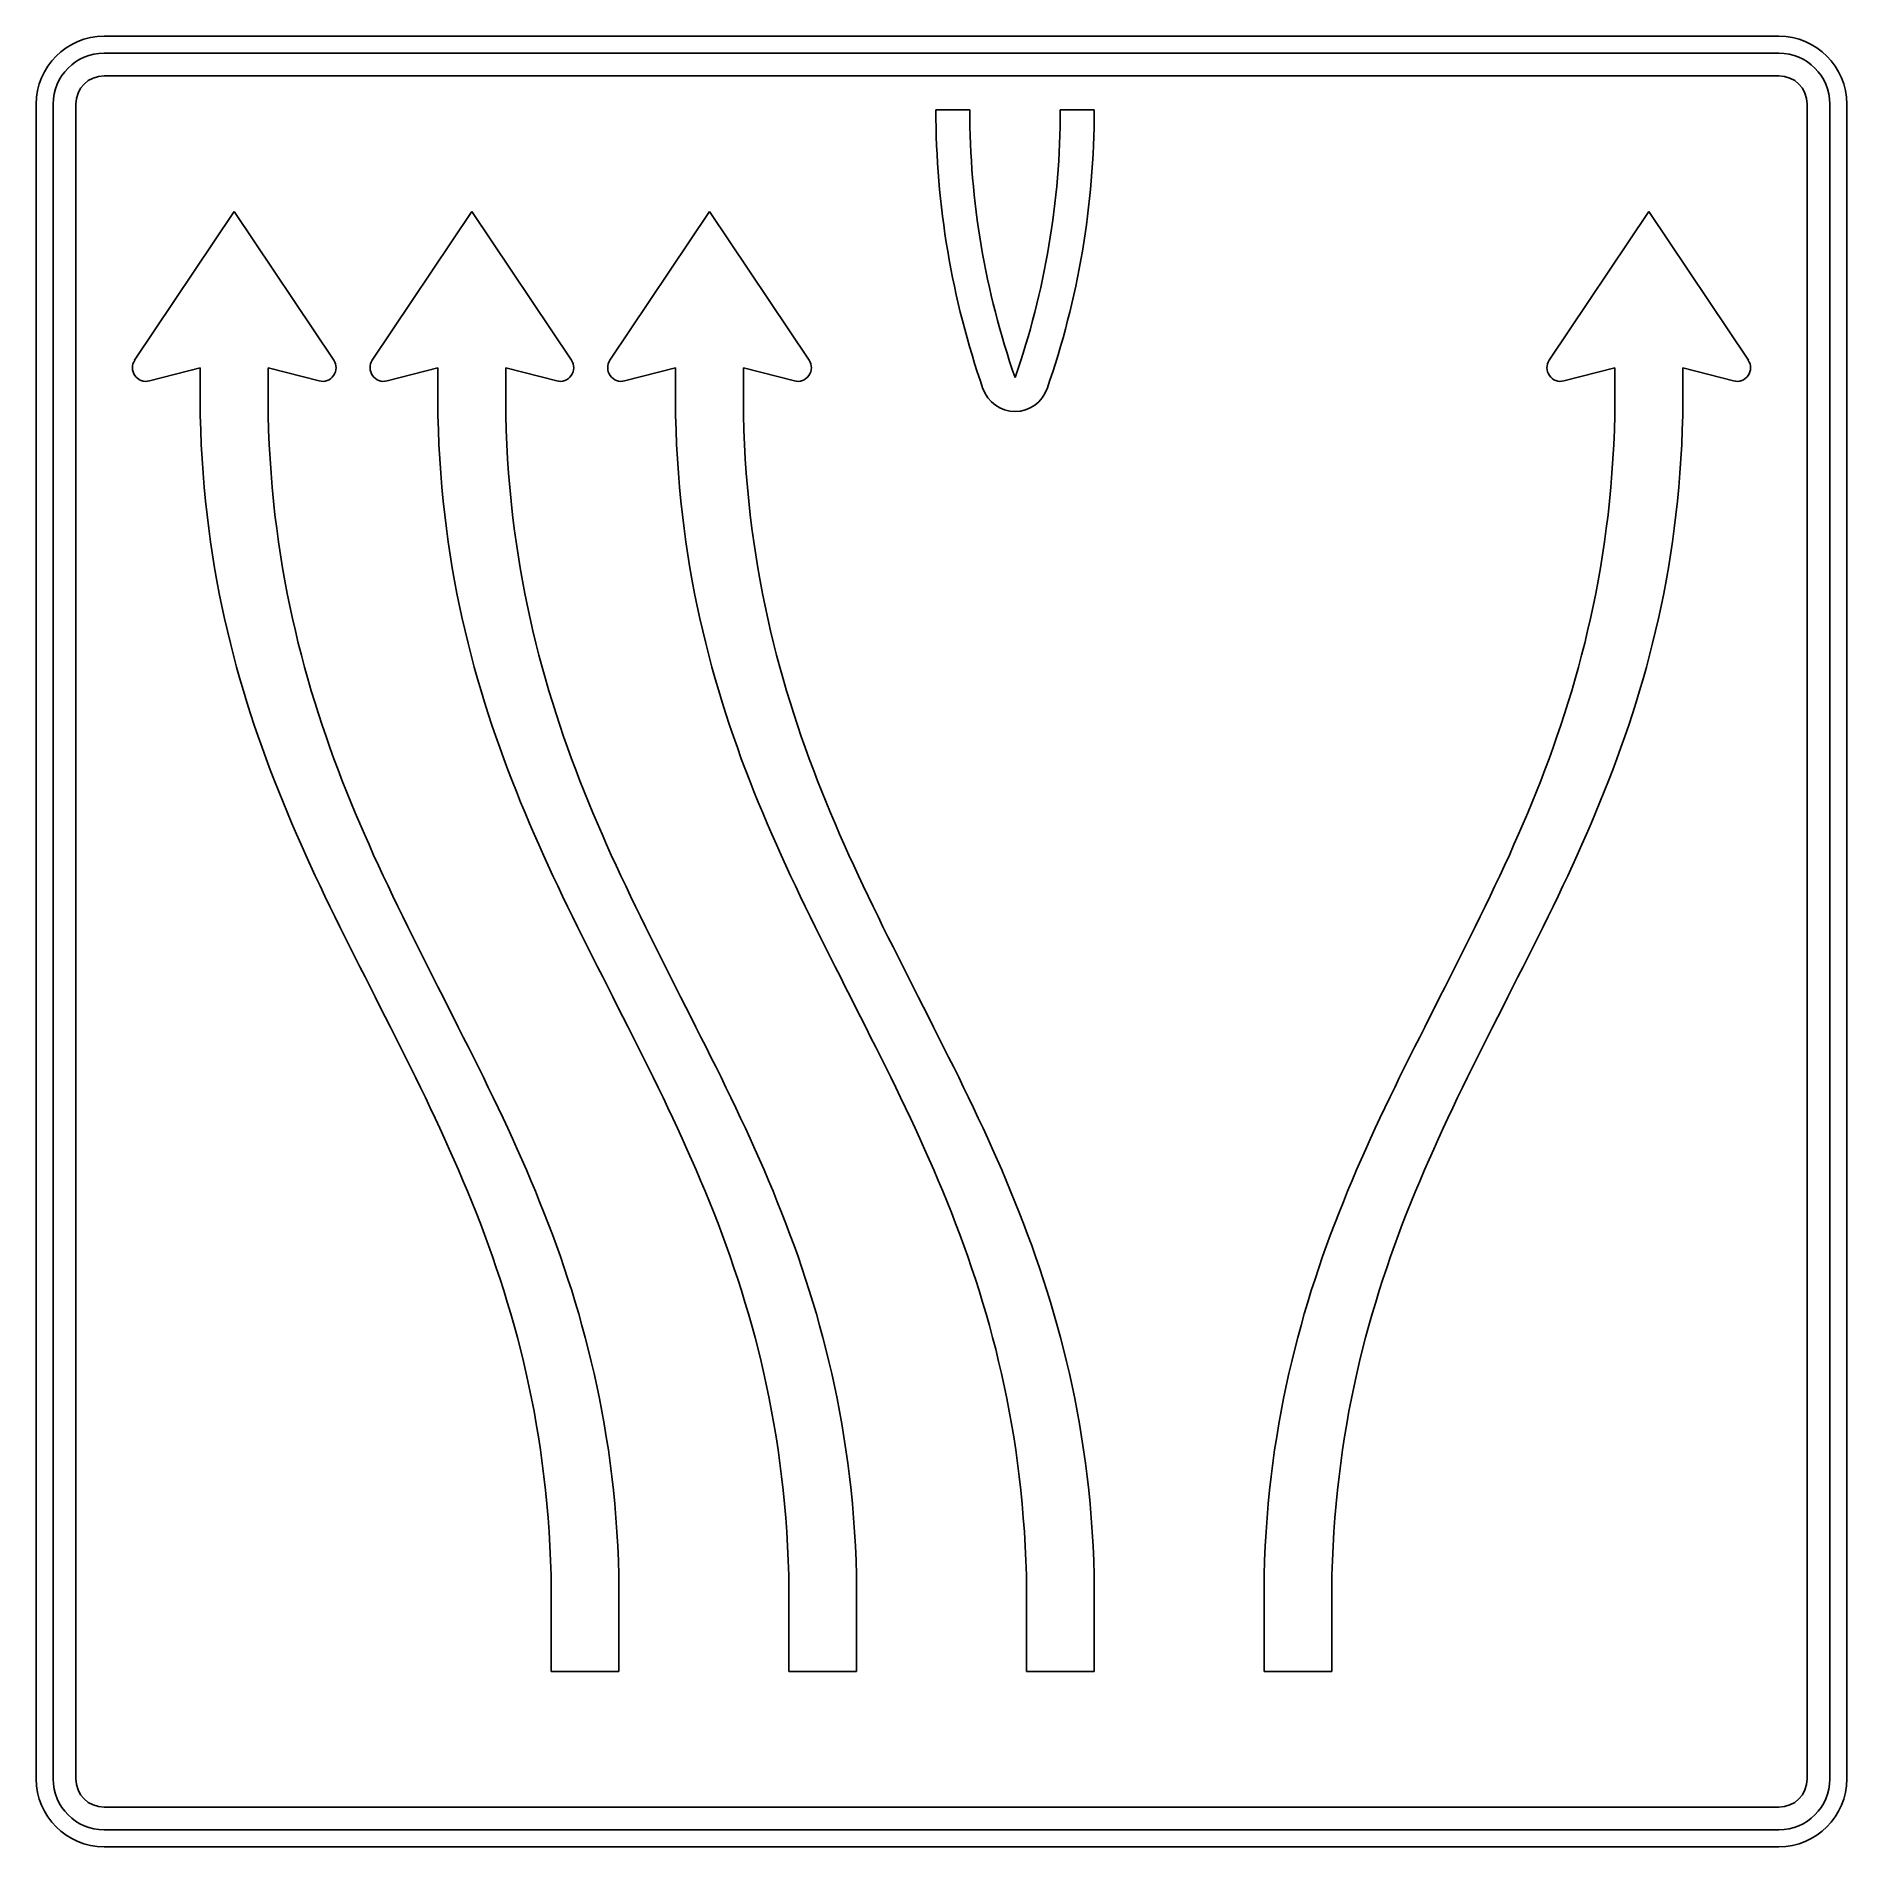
# Model space of a CAD drawing. Extents: x 0 to 1600, y 0 to 1600.
import ezdxf

# ---------------------------------------------------------------- set-up
doc = ezdxf.new("R2010")
doc.units = 0
doc.header["$LTSCALE"] = 25
doc.linetypes.add('AUSGEZOGEN', pattern=[0])
doc.layers.get('0').update_dxf_attribs({"linetype": 'AUSGEZOGEN'})

msp = doc.modelspace()

# ---------------------------------------------------------------- linework, layer by layer
for p, q in [((60, 1600), (1540, 1600)), ((60, 1585), (1540, 1585)), ((60, 1565), (1540, 1565)), ((0, 60), (0, 1540)), ((15, 60), (15, 1540)), ((35, 60), (35, 1540)), ((1565, 1540), (1565, 60)), ((1585, 1540), (1585, 60)), ((1600, 1540), (1600, 60)), ((795, 1535), (825, 1535)), ((905, 1535), (935, 1535)), ((87, 1313.7), (175, 1445)), ((175, 1445), (263, 1313.7)), ((297, 1313.7), (385, 1445)), ((385, 1445), (473, 1313.7)), ((507, 1313.7), (595, 1445)), ((595, 1445), (683, 1313.7)), ((1425, 1445), (1337, 1313.7)), ((1513, 1313.7), (1425, 1445)), ((145, 1307), (100, 1295.4)), ((145, 1265), (145, 1307)), ((250, 1295.4), (205, 1307)), ((205, 1307), (205, 1265)), ((355, 1307), (310, 1295.4)), ((355, 1265), (355, 1307)), ((460, 1295.4), (415, 1307)), ((415, 1307), (415, 1265)), ((565, 1307), (520, 1295.4)), ((565, 1265), (565, 1307)), ((670, 1295.4), (625, 1307)), ((625, 1307), (625, 1265)), ((865, 1298.4), (865, 1298.4)), ((1350, 1295.4), (1395, 1307)), ((1395, 1307), (1395, 1265)), ((1455, 1265), (1455, 1307)), ((1455, 1307), (1500, 1295.4)), ((836.7, 1288.5), (836.7, 1288.5)), ((893.3, 1288.5), (893.3, 1288.5)), ((145.4, 1252), (145, 1265)), ((205, 1265), (205.4, 1252)), ((355.4, 1252), (355, 1265)), ((415, 1265), (415.4, 1252)), ((565.4, 1252), (565, 1265)), ((625, 1265), (625.4, 1252)), ((1395, 1265), (1394.6, 1252)), ((1454.6, 1252), (1455, 1265)), ((145.9, 1239.1), (145.4, 1252)), ((205.4, 1252), (205.9, 1239.1)), ((355.9, 1239.1), (355.4, 1252)), ((415.4, 1252), (415.9, 1239.1)), ((565.9, 1239.1), (565.4, 1252)), ((625.4, 1252), (625.9, 1239.1)), ((1394.6, 1252), (1394.1, 1239.1)), ((1454.1, 1239.1), (1454.6, 1252)), ((146.6, 1226.4), (145.9, 1239.1)), ((205.9, 1239.1), (206.6, 1226.4)), ((356.6, 1226.4), (355.9, 1239.1)), ((415.9, 1239.1), (416.6, 1226.4)), ((566.6, 1226.4), (565.9, 1239.1)), ((625.9, 1239.1), (626.6, 1226.4)), ((1394.1, 1239.1), (1393.4, 1226.4)), ((1453.4, 1226.4), (1454.1, 1239.1)), ((147.5, 1213.8), (146.6, 1226.4)), ((206.6, 1226.4), (207.5, 1213.8)), ((357.5, 1213.8), (356.6, 1226.4)), ((416.6, 1226.4), (417.5, 1213.8)), ((567.5, 1213.8), (566.6, 1226.4)), ((626.6, 1226.4), (627.5, 1213.8)), ((1393.4, 1226.4), (1392.5, 1213.8)), ((1452.5, 1213.8), (1453.4, 1226.4)), ((148.5, 1201.4), (147.5, 1213.8)), ((149.7, 1189.2), (148.5, 1201.4)), ((207.5, 1213.8), (208.5, 1201.4)), ((208.5, 1201.4), (209.7, 1189.2)), ((358.5, 1201.4), (357.5, 1213.8)), ((359.7, 1189.2), (358.5, 1201.4)), ((417.5, 1213.8), (418.5, 1201.4)), ((418.5, 1201.4), (419.7, 1189.2)), ((568.5, 1201.4), (567.5, 1213.8)), ((569.7, 1189.2), (568.5, 1201.4)), ((627.5, 1213.8), (628.5, 1201.4)), ((628.5, 1201.4), (629.7, 1189.2)), ((1391.5, 1201.4), (1390.3, 1189.2)), ((1392.5, 1213.8), (1391.5, 1201.4)), ((1450.3, 1189.2), (1451.5, 1201.4)), ((1451.5, 1201.4), (1452.5, 1213.8)), ((151, 1177.1), (149.7, 1189.2)), ((209.7, 1189.2), (211, 1177.1)), ((361, 1177.1), (359.7, 1189.2)), ((419.7, 1189.2), (421, 1177.1)), ((571, 1177.1), (569.7, 1189.2)), ((629.7, 1189.2), (631, 1177.1)), ((1390.3, 1189.2), (1389, 1177.1)), ((1449, 1177.1), (1450.3, 1189.2)), ((152.5, 1165.1), (151, 1177.1)), ((211, 1177.1), (212.5, 1165.1)), ((362.5, 1165.1), (361, 1177.1)), ((421, 1177.1), (422.5, 1165.1)), ((572.5, 1165.1), (571, 1177.1)), ((631, 1177.1), (632.5, 1165.1)), ((1389, 1177.1), (1387.5, 1165.1)), ((1447.5, 1165.1), (1449, 1177.1)), ((154.1, 1153.3), (152.5, 1165.1)), ((155.8, 1141.7), (154.1, 1153.3)), ((212.5, 1165.1), (214.1, 1153.3)), ((214.1, 1153.3), (215.8, 1141.7)), ((364.1, 1153.3), (362.5, 1165.1)), ((365.8, 1141.7), (364.1, 1153.3)), ((422.5, 1165.1), (424.1, 1153.3)), ((424.1, 1153.3), (425.8, 1141.7)), ((574.1, 1153.3), (572.5, 1165.1)), ((575.8, 1141.7), (574.1, 1153.3)), ((632.5, 1165.1), (634.1, 1153.3)), ((634.1, 1153.3), (635.8, 1141.7)), ((1385.9, 1153.3), (1384.2, 1141.7)), ((1387.5, 1165.1), (1385.9, 1153.3)), ((1444.2, 1141.7), (1445.9, 1153.3)), ((1445.9, 1153.3), (1447.5, 1165.1)), ((157.7, 1130.1), (155.8, 1141.7)), ((215.8, 1141.7), (217.7, 1130.1)), ((367.7, 1130.1), (365.8, 1141.7)), ((425.8, 1141.7), (427.7, 1130.1)), ((577.7, 1130.1), (575.8, 1141.7)), ((635.8, 1141.7), (637.7, 1130.1)), ((1384.2, 1141.7), (1382.3, 1130.1)), ((1442.3, 1130.1), (1444.2, 1141.7)), ((159.7, 1118.8), (157.7, 1130.1)), ((217.7, 1130.1), (219.7, 1118.7)), ((369.7, 1118.8), (367.7, 1130.1)), ((427.7, 1130.1), (429.7, 1118.7)), ((579.7, 1118.8), (577.7, 1130.1)), ((637.7, 1130.1), (639.7, 1118.7)), ((1382.3, 1130.1), (1380.3, 1118.7)), ((1440.3, 1118.8), (1442.3, 1130.1)), ((161.8, 1107.5), (159.7, 1118.8)), ((164.1, 1096.3), (161.8, 1107.5)), ((219.7, 1118.7), (221.8, 1107.5)), ((221.8, 1107.5), (224.1, 1096.3)), ((371.8, 1107.5), (369.7, 1118.8)), ((374.1, 1096.3), (371.8, 1107.5)), ((429.7, 1118.7), (431.8, 1107.5)), ((431.8, 1107.5), (434.1, 1096.3)), ((581.8, 1107.5), (579.7, 1118.8)), ((584.1, 1096.3), (581.8, 1107.5)), ((639.7, 1118.7), (641.8, 1107.5)), ((641.8, 1107.5), (644.1, 1096.3)), ((1378.2, 1107.5), (1375.9, 1096.3)), ((1380.3, 1118.7), (1378.2, 1107.5)), ((1435.9, 1096.3), (1438.2, 1107.5)), ((1438.2, 1107.5), (1440.3, 1118.8)), ((166.5, 1085.3), (164.1, 1096.3)), ((224.1, 1096.3), (226.5, 1085.3)), ((376.5, 1085.3), (374.1, 1096.3)), ((434.1, 1096.3), (436.5, 1085.3)), ((586.5, 1085.3), (584.1, 1096.3)), ((644.1, 1096.3), (646.5, 1085.3)), ((1375.9, 1096.3), (1373.5, 1085.3)), ((1433.5, 1085.3), (1435.9, 1096.3)), ((169, 1074.4), (166.5, 1085.3)), ((171.6, 1063.7), (169, 1074.4)), ((226.5, 1085.3), (229, 1074.4)), ((229, 1074.4), (231.6, 1063.7)), ((379, 1074.4), (376.5, 1085.3)), ((381.6, 1063.7), (379, 1074.4)), ((436.5, 1085.3), (439, 1074.4)), ((439, 1074.4), (441.6, 1063.7)), ((589, 1074.4), (586.5, 1085.3)), ((591.6, 1063.7), (589, 1074.4)), ((646.5, 1085.3), (649, 1074.4)), ((649, 1074.4), (651.6, 1063.7)), ((1371, 1074.4), (1368.4, 1063.7)), ((1373.5, 1085.3), (1371, 1074.4)), ((1428.4, 1063.7), (1431, 1074.4)), ((1431, 1074.4), (1433.5, 1085.3)), ((174.3, 1053), (171.6, 1063.7)), ((231.6, 1063.7), (234.3, 1053)), ((384.3, 1053), (381.6, 1063.7)), ((441.6, 1063.7), (444.3, 1053)), ((594.3, 1053), (591.6, 1063.7)), ((651.6, 1063.7), (654.3, 1053)), ((1368.4, 1063.7), (1365.7, 1053)), ((1425.7, 1053), (1428.4, 1063.7)), ((177.1, 1042.4), (174.3, 1053)), ((180, 1032), (177.1, 1042.4)), ((234.3, 1053), (237.1, 1042.4)), ((237.1, 1042.4), (240, 1032)), ((387.1, 1042.4), (384.3, 1053)), ((390, 1032), (387.1, 1042.4)), ((444.3, 1053), (447.1, 1042.4)), ((447.1, 1042.4), (450, 1032)), ((597.1, 1042.4), (594.3, 1053)), ((600, 1032), (597.1, 1042.4)), ((654.3, 1053), (657.1, 1042.4)), ((657.1, 1042.4), (660, 1032)), ((1362.9, 1042.4), (1360, 1032)), ((1365.7, 1053), (1362.9, 1042.4)), ((1420, 1032), (1422.9, 1042.4)), ((1422.9, 1042.4), (1425.7, 1053)), ((183.1, 1021.6), (180, 1032)), ((240, 1032), (243.1, 1021.6)), ((393.1, 1021.6), (390, 1032)), ((450, 1032), (453.1, 1021.6)), ((603.1, 1021.6), (600, 1032)), ((660, 1032), (663.1, 1021.6)), ((1360, 1032), (1356.9, 1021.6)), ((1416.9, 1021.6), (1420, 1032)), ((186.2, 1011.4), (183.1, 1021.6)), ((189.4, 1001.2), (186.2, 1011.4)), ((243.1, 1021.6), (246.2, 1011.4)), ((246.2, 1011.4), (249.4, 1001.2)), ((396.2, 1011.4), (393.1, 1021.6)), ((399.4, 1001.2), (396.2, 1011.4)), ((453.1, 1021.6), (456.2, 1011.4)), ((456.2, 1011.4), (459.4, 1001.2)), ((606.2, 1011.4), (603.1, 1021.6)), ((609.4, 1001.2), (606.2, 1011.4)), ((663.1, 1021.6), (666.2, 1011.4)), ((666.2, 1011.4), (669.4, 1001.2)), ((1353.8, 1011.4), (1350.6, 1001.2)), ((1356.9, 1021.6), (1353.8, 1011.4)), ((1410.6, 1001.2), (1413.8, 1011.4)), ((1413.8, 1011.4), (1416.9, 1021.6)), ((192.7, 991.2), (189.4, 1001.2)), ((249.4, 1001.2), (252.7, 991.2)), ((402.7, 991.2), (399.4, 1001.2)), ((459.4, 1001.2), (462.7, 991.2)), ((612.7, 991.2), (609.4, 1001.2)), ((669.4, 1001.2), (672.7, 991.2)), ((1350.6, 1001.2), (1347.3, 991.2)), ((1407.3, 991.2), (1410.6, 1001.2)), ((196.1, 981.2), (192.7, 991.2)), ((199.6, 971.3), (196.1, 981.2)), ((252.7, 991.2), (256.1, 981.2)), ((256.1, 981.2), (259.6, 971.3)), ((406.1, 981.2), (402.7, 991.2)), ((409.6, 971.3), (406.1, 981.2)), ((462.7, 991.2), (466.1, 981.2)), ((466.1, 981.2), (469.6, 971.3)), ((616.1, 981.2), (612.7, 991.2)), ((619.6, 971.3), (616.1, 981.2)), ((672.7, 991.2), (676.1, 981.2)), ((676.1, 981.2), (679.6, 971.3)), ((1343.9, 981.2), (1340.4, 971.3)), ((1347.3, 991.2), (1343.9, 981.2)), ((1400.4, 971.3), (1403.9, 981.2)), ((1403.9, 981.2), (1407.3, 991.2)), ((203.1, 961.5), (199.6, 971.3)), ((206.8, 951.8), (203.1, 961.5)), ((259.6, 971.3), (263.1, 961.5)), ((263.1, 961.5), (266.8, 951.8)), ((413.1, 961.5), (409.6, 971.3)), ((416.8, 951.8), (413.1, 961.5)), ((469.6, 971.3), (473.1, 961.5)), ((473.1, 961.5), (476.8, 951.8)), ((623.1, 961.5), (619.6, 971.3)), ((626.8, 951.8), (623.1, 961.5)), ((679.6, 971.3), (683.1, 961.5)), ((683.1, 961.5), (686.8, 951.8)), ((1336.9, 961.5), (1333.2, 951.8)), ((1340.4, 971.3), (1336.9, 961.5)), ((1393.2, 951.8), (1396.9, 961.5)), ((1396.9, 961.5), (1400.4, 971.3)), ((210.5, 942.1), (206.8, 951.8)), ((266.8, 951.8), (270.5, 942.1)), ((420.5, 942.1), (416.8, 951.8)), ((476.8, 951.8), (480.5, 942.1)), ((630.5, 942.1), (626.8, 951.8)), ((686.8, 951.8), (690.5, 942.1)), ((1333.2, 951.8), (1329.5, 942.1)), ((1389.5, 942.1), (1393.2, 951.8)), ((214.3, 932.6), (210.5, 942.1)), ((218.1, 923.1), (214.3, 932.6)), ((270.5, 942.1), (274.3, 932.6)), ((274.3, 932.6), (278.1, 923)), ((424.3, 932.6), (420.5, 942.1)), ((428.1, 923.1), (424.3, 932.6)), ((480.5, 942.1), (484.3, 932.6)), ((484.3, 932.6), (488.1, 923)), ((634.3, 932.6), (630.5, 942.1)), ((638.1, 923.1), (634.3, 932.6)), ((690.5, 942.1), (694.3, 932.6)), ((694.3, 932.6), (698.1, 923)), ((1325.7, 932.6), (1321.9, 923)), ((1329.5, 942.1), (1325.7, 932.6)), ((1381.9, 923.1), (1385.7, 932.6)), ((1385.7, 932.6), (1389.5, 942.1)), ((222, 913.6), (218.1, 923.1)), ((226, 904.2), (222, 913.6)), ((278.1, 923), (282, 913.6)), ((282, 913.6), (286, 904.2)), ((432, 913.6), (428.1, 923.1)), ((436, 904.2), (432, 913.6)), ((488.1, 923), (492, 913.6)), ((492, 913.6), (496, 904.2)), ((642, 913.6), (638.1, 923.1)), ((646, 904.2), (642, 913.6)), ((698.1, 923), (702, 913.6)), ((702, 913.6), (706, 904.2)), ((1318, 913.6), (1314, 904.2)), ((1321.9, 923), (1318, 913.6)), ((1374, 904.2), (1378, 913.6)), ((1378, 913.6), (1381.9, 923.1)), ((230, 894.9), (226, 904.2)), ((286, 904.2), (290, 894.9)), ((440, 894.9), (436, 904.2)), ((496, 904.2), (500, 894.9)), ((650, 894.9), (646, 904.2)), ((706, 904.2), (710, 894.9)), ((1314, 904.2), (1310, 894.9)), ((1370, 894.9), (1374, 904.2)), ((234.1, 885.6), (230, 894.9)), ((238.2, 876.4), (234.1, 885.6)), ((290, 894.9), (294.1, 885.6)), ((294.1, 885.6), (298.2, 876.4)), ((444.1, 885.6), (440, 894.9)), ((448.2, 876.4), (444.1, 885.6)), ((500, 894.9), (504.1, 885.6)), ((504.1, 885.6), (508.2, 876.4)), ((654.1, 885.6), (650, 894.9)), ((658.2, 876.4), (654.1, 885.6)), ((710, 894.9), (714.1, 885.6)), ((714.1, 885.6), (718.2, 876.4)), ((1305.9, 885.6), (1301.8, 876.4)), ((1310, 894.9), (1305.9, 885.6)), ((1361.8, 876.4), (1365.9, 885.6)), ((1365.9, 885.6), (1370, 894.9)), ((242.4, 867.3), (238.2, 876.4)), ((246.6, 858.1), (242.4, 867.3)), ((298.2, 876.4), (302.4, 867.3)), ((302.4, 867.3), (306.6, 858.1)), ((452.4, 867.3), (448.2, 876.4)), ((456.6, 858.1), (452.4, 867.3)), ((508.2, 876.4), (512.4, 867.3)), ((512.4, 867.3), (516.6, 858.1)), ((662.4, 867.3), (658.2, 876.4)), ((666.6, 858.1), (662.4, 867.3)), ((718.2, 876.4), (722.4, 867.3)), ((722.4, 867.3), (726.6, 858.1)), ((1297.6, 867.3), (1293.4, 858.1)), ((1301.8, 876.4), (1297.6, 867.3)), ((1353.4, 858.1), (1357.6, 867.3)), ((1357.6, 867.3), (1361.8, 876.4)), ((250.9, 849.1), (246.6, 858.1)), ((255.2, 840), (250.9, 849.1)), ((306.6, 858.1), (310.9, 849.1)), ((310.9, 849.1), (315.2, 840)), ((460.9, 849.1), (456.6, 858.1)), ((465.2, 840), (460.9, 849.1)), ((516.6, 858.1), (520.9, 849.1)), ((520.9, 849.1), (525.2, 840)), ((670.9, 849.1), (666.6, 858.1)), ((675.2, 840), (670.9, 849.1)), ((726.6, 858.1), (730.9, 849.1)), ((730.9, 849.1), (735.2, 840)), ((1289.1, 849.1), (1284.8, 840)), ((1293.4, 858.1), (1289.1, 849.1)), ((1344.8, 840), (1349.1, 849.1)), ((1349.1, 849.1), (1353.4, 858.1)), ((259.5, 831), (255.2, 840)), ((315.2, 840), (319.5, 831)), ((469.5, 831), (465.2, 840)), ((525.2, 840), (529.5, 831)), ((679.5, 831), (675.2, 840)), ((735.2, 840), (739.5, 831)), ((1284.8, 840), (1280.5, 831)), ((1340.5, 831), (1344.8, 840)), ((263.9, 822), (259.5, 831)), ((268.3, 813.1), (263.9, 822)), ((319.5, 831), (323.9, 822)), ((323.9, 822), (328.3, 813.1)), ((473.9, 822), (469.5, 831)), ((478.3, 813.1), (473.9, 822)), ((529.5, 831), (533.9, 822)), ((533.9, 822), (538.3, 813.1)), ((683.9, 822), (679.5, 831)), ((688.3, 813.1), (683.9, 822)), ((739.5, 831), (743.9, 822)), ((743.9, 822), (748.3, 813.1)), ((1276.1, 822), (1271.7, 813.1)), ((1280.5, 831), (1276.1, 822)), ((1331.7, 813.1), (1336.1, 822)), ((1336.1, 822), (1340.5, 831)), ((272.7, 804.2), (268.3, 813.1)), ((277.2, 795.3), (272.7, 804.2)), ((328.3, 813.1), (332.7, 804.2)), ((332.7, 804.2), (337.2, 795.3)), ((482.7, 804.2), (478.3, 813.1)), ((487.2, 795.3), (482.7, 804.2)), ((538.3, 813.1), (542.7, 804.2)), ((542.7, 804.2), (547.2, 795.3)), ((692.7, 804.2), (688.3, 813.1)), ((697.2, 795.3), (692.7, 804.2)), ((748.3, 813.1), (752.7, 804.2)), ((752.7, 804.2), (757.2, 795.3)), ((1267.3, 804.2), (1262.8, 795.3)), ((1271.7, 813.1), (1267.3, 804.2)), ((1322.8, 795.3), (1327.3, 804.2)), ((1327.3, 804.2), (1331.7, 813.1)), ((281.6, 786.4), (277.2, 795.3)), ((286.1, 777.5), (281.6, 786.4)), ((337.2, 795.3), (341.6, 786.4)), ((341.6, 786.4), (346.1, 777.5)), ((491.6, 786.4), (487.2, 795.3)), ((496.1, 777.5), (491.6, 786.4)), ((547.2, 795.3), (551.6, 786.4)), ((551.6, 786.4), (556.1, 777.5)), ((701.6, 786.4), (697.2, 795.3)), ((706.1, 777.5), (701.6, 786.4)), ((757.2, 795.3), (761.6, 786.4)), ((761.6, 786.4), (766.1, 777.5)), ((1258.4, 786.4), (1253.9, 777.5)), ((1262.8, 795.3), (1258.4, 786.4)), ((1313.9, 777.5), (1318.4, 786.4)), ((1318.4, 786.4), (1322.8, 795.3)), ((290.6, 768.7), (286.1, 777.5)), ((295, 759.8), (290.6, 768.7)), ((346.1, 777.5), (350.6, 768.7)), ((350.6, 768.7), (355, 759.8)), ((500.6, 768.7), (496.1, 777.5)), ((505, 759.8), (500.6, 768.7)), ((556.1, 777.5), (560.6, 768.7)), ((560.6, 768.7), (565, 759.8)), ((710.6, 768.7), (706.1, 777.5)), ((715, 759.8), (710.6, 768.7)), ((766.1, 777.5), (770.6, 768.7)), ((770.6, 768.7), (775, 759.8)), ((1249.4, 768.7), (1245, 759.8)), ((1253.9, 777.5), (1249.4, 768.7)), ((1305, 759.8), (1309.4, 768.7)), ((1309.4, 768.7), (1313.9, 777.5)), ((299.5, 751), (295, 759.8)), ((355, 759.8), (359.5, 751)), ((509.5, 751), (505, 759.8)), ((565, 759.8), (569.5, 751)), ((719.5, 751), (715, 759.8)), ((775, 759.8), (779.5, 751)), ((1245, 759.8), (1240.5, 751)), ((1300.5, 751), (1305, 759.8)), ((304, 742.1), (299.5, 751)), ((308.5, 733.3), (304, 742.1)), ((359.5, 751), (364, 742.1)), ((364, 742.1), (368.5, 733.3)), ((514, 742.1), (509.5, 751)), ((518.5, 733.3), (514, 742.1)), ((569.5, 751), (574, 742.1)), ((574, 742.1), (578.5, 733.3)), ((724, 742.1), (719.5, 751)), ((728.5, 733.3), (724, 742.1)), ((779.5, 751), (784, 742.1)), ((784, 742.1), (788.5, 733.3)), ((1236, 742.1), (1231.5, 733.3)), ((1240.5, 751), (1236, 742.1)), ((1291.5, 733.3), (1296, 742.1)), ((1296, 742.1), (1300.5, 751)), ((313, 724.4), (308.5, 733.3)), ((317.4, 715.6), (313, 724.4)), ((368.5, 733.3), (373, 724.4)), ((373, 724.4), (377.4, 715.6)), ((523, 724.4), (518.5, 733.3)), ((527.4, 715.6), (523, 724.4)), ((578.5, 733.3), (583, 724.4)), ((583, 724.4), (587.4, 715.6)), ((733, 724.4), (728.5, 733.3)), ((737.4, 715.6), (733, 724.4)), ((788.5, 733.3), (793, 724.4)), ((793, 724.4), (797.4, 715.6)), ((1227, 724.4), (1222.6, 715.6)), ((1231.5, 733.3), (1227, 724.4)), ((1282.6, 715.6), (1287, 724.4)), ((1287, 724.4), (1291.5, 733.3)), ((321.9, 706.7), (317.4, 715.6)), ((326.3, 697.8), (321.9, 706.7)), ((377.4, 715.6), (381.9, 706.7)), ((381.9, 706.7), (386.3, 697.8)), ((531.9, 706.7), (527.4, 715.6)), ((536.3, 697.8), (531.9, 706.7)), ((587.4, 715.6), (591.9, 706.7)), ((591.9, 706.7), (596.3, 697.8)), ((741.9, 706.7), (737.4, 715.6)), ((746.3, 697.8), (741.9, 706.7)), ((797.4, 715.6), (801.9, 706.7)), ((801.9, 706.7), (806.3, 697.8)), ((1218.1, 706.7), (1213.7, 697.8)), ((1222.6, 715.6), (1218.1, 706.7)), ((1273.7, 697.8), (1278.1, 706.7)), ((1278.1, 706.7), (1282.6, 715.6)), ((330.8, 688.9), (326.3, 697.8)), ((335.2, 680), (330.8, 688.9)), ((386.3, 697.8), (390.8, 688.9)), ((390.8, 688.9), (395.2, 680)), ((540.8, 688.9), (536.3, 697.8)), ((545.2, 680), (540.8, 688.9)), ((596.3, 697.8), (600.8, 688.9)), ((600.8, 688.9), (605.2, 680)), ((750.8, 688.9), (746.3, 697.8)), ((755.2, 680), (750.8, 688.9)), ((806.3, 697.8), (810.8, 688.9)), ((810.8, 688.9), (815.2, 680)), ((1209.2, 688.9), (1204.8, 680)), ((1213.7, 697.8), (1209.2, 688.9)), ((1264.8, 680), (1269.2, 688.9)), ((1269.2, 688.9), (1273.7, 697.8)), ((339.5, 671), (335.2, 680)), ((395.2, 680), (399.5, 671)), ((549.5, 671), (545.2, 680)), ((605.2, 680), (609.5, 671)), ((759.5, 671), (755.2, 680)), ((815.2, 680), (819.5, 671)), ((1204.8, 680), (1200.5, 671)), ((1260.5, 671), (1264.8, 680)), ((343.9, 662.1), (339.5, 671)), ((348.2, 653.1), (343.9, 662.1)), ((399.5, 671), (403.9, 662.1)), ((403.9, 662.1), (408.2, 653.1)), ((553.9, 662.1), (549.5, 671)), ((558.2, 653.1), (553.9, 662.1)), ((609.5, 671), (613.9, 662.1)), ((613.9, 662.1), (618.2, 653.1)), ((763.9, 662.1), (759.5, 671)), ((768.2, 653.1), (763.9, 662.1)), ((819.5, 671), (823.9, 662.1)), ((823.9, 662.1), (828.2, 653.1)), ((1196.1, 662.1), (1191.8, 653.1)), ((1200.5, 671), (1196.1, 662.1)), ((1251.8, 653.1), (1256.1, 662.1)), ((1256.1, 662.1), (1260.5, 671)), ((352.5, 644), (348.2, 653.1)), ((356.7, 634.9), (352.5, 644)), ((408.2, 653.1), (412.5, 644)), ((412.5, 644), (416.7, 634.9)), ((562.5, 644), (558.2, 653.1)), ((566.7, 634.9), (562.5, 644)), ((618.2, 653.1), (622.5, 644)), ((622.5, 644), (626.7, 634.9)), ((772.5, 644), (768.2, 653.1)), ((776.7, 634.9), (772.5, 644)), ((828.2, 653.1), (832.5, 644)), ((832.5, 644), (836.7, 634.9)), ((1187.5, 644), (1183.3, 634.9)), ((1191.8, 653.1), (1187.5, 644)), ((1243.3, 634.9), (1247.5, 644)), ((1247.5, 644), (1251.8, 653.1)), ((360.9, 625.8), (356.7, 634.9)), ((365, 616.6), (360.9, 625.8)), ((416.7, 634.9), (420.9, 625.8)), ((420.9, 625.8), (425, 616.6)), ((570.9, 625.8), (566.7, 634.9)), ((575, 616.6), (570.9, 625.8)), ((626.7, 634.9), (630.9, 625.8)), ((630.9, 625.8), (635, 616.6)), ((780.9, 625.8), (776.7, 634.9)), ((785, 616.6), (780.9, 625.8)), ((836.7, 634.9), (840.9, 625.8)), ((840.9, 625.8), (845, 616.6)), ((1179.1, 625.8), (1175, 616.6)), ((1183.3, 634.9), (1179.1, 625.8)), ((1235, 616.6), (1239.1, 625.8)), ((1239.1, 625.8), (1243.3, 634.9)), ((369.1, 607.4), (365, 616.6)), ((425, 616.6), (429.1, 607.4)), ((579.1, 607.4), (575, 616.6)), ((635, 616.6), (639.1, 607.4)), ((789.1, 607.4), (785, 616.6)), ((845, 616.6), (849.1, 607.4)), ((1175, 616.6), (1170.9, 607.4)), ((1230.9, 607.4), (1235, 616.6)), ((373.2, 598.1), (369.1, 607.4)), ((377.1, 588.7), (373.2, 598.1)), ((429.1, 607.4), (433.2, 598.1)), ((433.2, 598.1), (437.1, 588.7)), ((583.2, 598.1), (579.1, 607.4)), ((587.1, 588.7), (583.2, 598.1)), ((639.1, 607.4), (643.2, 598.1)), ((643.2, 598.1), (647.1, 588.7)), ((793.2, 598.1), (789.1, 607.4)), ((797.1, 588.7), (793.2, 598.1)), ((849.1, 607.4), (853.2, 598.1)), ((853.2, 598.1), (857.1, 588.7)), ((1166.8, 598.1), (1162.9, 588.7)), ((1170.9, 607.4), (1166.8, 598.1)), ((1222.9, 588.7), (1226.8, 598.1)), ((1226.8, 598.1), (1230.9, 607.4)), ((381.1, 579.4), (377.1, 588.7)), ((384.9, 569.9), (381.1, 579.4)), ((437.1, 588.7), (441.1, 579.4)), ((441.1, 579.4), (444.9, 569.9)), ((591.1, 579.4), (587.1, 588.7)), ((594.9, 569.9), (591.1, 579.4)), ((647.1, 588.7), (651.1, 579.4)), ((651.1, 579.4), (654.9, 569.9)), ((801.1, 579.4), (797.1, 588.7)), ((804.9, 569.9), (801.1, 579.4)), ((857.1, 588.7), (861.1, 579.4)), ((861.1, 579.4), (864.9, 569.9)), ((1158.9, 579.4), (1155.1, 569.9)), ((1162.9, 588.7), (1158.9, 579.4)), ((1215.1, 569.9), (1218.9, 579.4)), ((1218.9, 579.4), (1222.9, 588.7)), ((388.7, 560.4), (384.9, 569.9)), ((392.5, 550.8), (388.7, 560.4)), ((444.9, 569.9), (448.7, 560.4)), ((448.7, 560.4), (452.5, 550.8)), ((598.7, 560.4), (594.9, 569.9)), ((602.5, 550.8), (598.7, 560.4)), ((654.9, 569.9), (658.7, 560.4)), ((658.7, 560.4), (662.5, 550.8)), ((808.7, 560.4), (804.9, 569.9)), ((812.5, 550.8), (808.7, 560.4)), ((864.9, 569.9), (868.7, 560.4)), ((868.7, 560.4), (872.5, 550.8)), ((1151.3, 560.4), (1147.5, 550.8)), ((1155.1, 569.9), (1151.3, 560.4)), ((1207.5, 550.8), (1211.3, 560.4)), ((1211.3, 560.4), (1215.1, 569.9)), ((396.1, 541.1), (392.5, 550.8)), ((452.5, 550.8), (456.1, 541.1)), ((606.1, 541.1), (602.5, 550.8)), ((662.5, 550.8), (666.1, 541.1)), ((816.1, 541.1), (812.5, 550.8)), ((872.5, 550.8), (876.1, 541.1)), ((1147.5, 550.8), (1143.9, 541.1)), ((1203.9, 541.1), (1207.5, 550.8)), ((399.7, 531.4), (396.1, 541.1)), ((403.2, 521.5), (399.7, 531.4)), ((456.1, 541.1), (459.7, 531.4)), ((459.7, 531.4), (463.2, 521.5)), ((609.7, 531.4), (606.1, 541.1)), ((613.2, 521.5), (609.7, 531.4)), ((666.1, 541.1), (669.7, 531.4)), ((669.7, 531.4), (673.2, 521.5)), ((819.7, 531.4), (816.1, 541.1)), ((823.2, 521.5), (819.7, 531.4)), ((876.1, 541.1), (879.7, 531.4)), ((879.7, 531.4), (883.2, 521.5)), ((1140.3, 531.4), (1136.8, 521.5)), ((1143.9, 541.1), (1140.3, 531.4)), ((1196.8, 521.5), (1200.3, 531.4)), ((1200.3, 531.4), (1203.9, 541.1)), ((406.6, 511.6), (403.2, 521.5)), ((463.2, 521.5), (466.6, 511.6)), ((616.6, 511.6), (613.2, 521.5)), ((673.2, 521.5), (676.6, 511.6)), ((826.6, 511.6), (823.2, 521.5)), ((883.2, 521.5), (886.6, 511.6)), ((1136.8, 521.5), (1133.4, 511.6)), ((1193.4, 511.6), (1196.8, 521.5)), ((409.9, 501.6), (406.6, 511.6)), ((413.2, 491.5), (409.9, 501.6)), ((466.6, 511.6), (469.9, 501.6)), ((469.9, 501.6), (473.2, 491.5)), ((619.9, 501.6), (616.6, 511.6)), ((623.2, 491.5), (619.9, 501.6)), ((676.6, 511.6), (679.9, 501.6)), ((679.9, 501.6), (683.2, 491.5)), ((829.9, 501.6), (826.6, 511.6)), ((833.2, 491.5), (829.9, 501.6)), ((886.6, 511.6), (889.9, 501.6)), ((889.9, 501.6), (893.2, 491.5)), ((1130.1, 501.6), (1126.8, 491.5)), ((1133.4, 511.6), (1130.1, 501.6)), ((1186.8, 491.5), (1190.1, 501.6)), ((1190.1, 501.6), (1193.4, 511.6)), ((416.3, 481.4), (413.2, 491.5)), ((419.4, 471.1), (416.3, 481.4)), ((473.2, 491.5), (476.3, 481.4)), ((476.3, 481.4), (479.4, 471.1)), ((626.3, 481.4), (623.2, 491.5)), ((629.4, 471.1), (626.3, 481.4)), ((683.2, 491.5), (686.3, 481.4)), ((686.3, 481.4), (689.4, 471.1)), ((836.3, 481.4), (833.2, 491.5)), ((839.4, 471.1), (836.3, 481.4)), ((893.2, 491.5), (896.3, 481.4)), ((896.3, 481.4), (899.4, 471.1)), ((1123.7, 481.4), (1120.6, 471.1)), ((1126.8, 491.5), (1123.7, 481.4)), ((1180.6, 471.1), (1183.7, 481.4)), ((1183.7, 481.4), (1186.8, 491.5)), ((422.3, 460.7), (419.4, 471.1)), ((479.4, 471.1), (482.3, 460.7)), ((632.3, 460.7), (629.4, 471.1)), ((689.4, 471.1), (692.3, 460.7)), ((842.3, 460.7), (839.4, 471.1)), ((899.4, 471.1), (902.3, 460.7)), ((1120.6, 471.1), (1117.7, 460.7)), ((1177.7, 460.7), (1180.6, 471.1)), ((425.2, 450.2), (422.3, 460.7)), ((427.9, 439.6), (425.2, 450.2)), ((482.3, 460.7), (485.2, 450.2)), ((485.2, 450.2), (487.9, 439.6)), ((635.2, 450.2), (632.3, 460.7)), ((637.9, 439.6), (635.2, 450.2)), ((692.3, 460.7), (695.2, 450.2)), ((695.2, 450.2), (697.9, 439.6)), ((845.2, 450.2), (842.3, 460.7)), ((847.9, 439.6), (845.2, 450.2)), ((902.3, 460.7), (905.2, 450.2)), ((905.2, 450.2), (907.9, 439.6)), ((1114.8, 450.2), (1112.1, 439.6)), ((1117.7, 460.7), (1114.8, 450.2)), ((1172.1, 439.6), (1174.8, 450.2)), ((1174.8, 450.2), (1177.7, 460.7)), ((430.5, 428.9), (427.9, 439.6)), ((487.9, 439.6), (490.5, 428.9)), ((640.5, 428.9), (637.9, 439.6)), ((697.9, 439.6), (700.5, 428.9)), ((850.5, 428.9), (847.9, 439.6)), ((907.9, 439.6), (910.5, 428.9)), ((1112.1, 439.6), (1109.5, 428.9)), ((1169.5, 428.9), (1172.1, 439.6)), ((433, 418.1), (430.5, 428.9)), ((435.4, 407.2), (433, 418.1)), ((490.5, 428.9), (493, 418.1)), ((493, 418.1), (495.4, 407.2)), ((643, 418.1), (640.5, 428.9)), ((645.4, 407.2), (643, 418.1)), ((700.5, 428.9), (703, 418.1)), ((703, 418.1), (705.4, 407.2)), ((853, 418.1), (850.5, 428.9)), ((855.4, 407.2), (853, 418.1)), ((910.5, 428.9), (913, 418.1)), ((913, 418.1), (915.4, 407.2)), ((1107, 418.1), (1104.6, 407.2)), ((1109.5, 428.9), (1107, 418.1)), ((1164.6, 407.2), (1167, 418.1)), ((1167, 418.1), (1169.5, 428.9)), ((437.7, 396.1), (435.4, 407.2)), ((495.4, 407.2), (497.7, 396.1)), ((647.7, 396.1), (645.4, 407.2)), ((705.4, 407.2), (707.7, 396.1)), ((857.7, 396.1), (855.4, 407.2)), ((915.4, 407.2), (917.7, 396.1)), ((1104.6, 407.2), (1102.3, 396.1)), ((1162.3, 396.1), (1164.6, 407.2)), ((439.9, 385), (437.7, 396.1)), ((441.9, 373.7), (439.9, 385)), ((497.7, 396.1), (499.9, 385)), ((499.9, 385), (501.9, 373.7)), ((649.9, 385), (647.7, 396.1)), ((651.9, 373.7), (649.9, 385)), ((707.7, 396.1), (709.9, 385)), ((709.9, 385), (711.9, 373.7)), ((859.9, 385), (857.7, 396.1)), ((861.9, 373.7), (859.9, 385)), ((917.7, 396.1), (919.9, 385)), ((919.9, 385), (921.9, 373.7)), ((1100.1, 385), (1098.1, 373.7)), ((1102.3, 396.1), (1100.1, 385)), ((1158.1, 373.7), (1160.1, 385)), ((1160.1, 385), (1162.3, 396.1)), ((443.8, 362.2), (441.9, 373.7)), ((501.9, 373.7), (503.8, 362.2)), ((653.8, 362.2), (651.9, 373.7)), ((711.9, 373.7), (713.8, 362.2)), ((863.8, 362.2), (861.9, 373.7)), ((921.9, 373.7), (923.8, 362.2)), ((1098.1, 373.7), (1096.2, 362.2)), ((1156.2, 362.2), (1158.1, 373.7)), ((445.6, 350.7), (443.8, 362.2)), ((503.8, 362.2), (505.6, 350.7)), ((655.6, 350.7), (653.8, 362.2)), ((713.8, 362.2), (715.6, 350.7)), ((865.6, 350.7), (863.8, 362.2)), ((923.8, 362.2), (925.6, 350.7)), ((1096.2, 362.2), (1094.4, 350.7)), ((1154.4, 350.7), (1156.2, 362.2)), ((447.2, 339), (445.6, 350.7)), ((448.7, 327.1), (447.2, 339)), ((505.6, 350.7), (507.2, 339)), ((507.2, 339), (508.7, 327.1)), ((657.2, 339), (655.6, 350.7)), ((658.7, 327.1), (657.2, 339)), ((715.6, 350.7), (717.2, 339)), ((717.2, 339), (718.7, 327.1)), ((867.2, 339), (865.6, 350.7)), ((868.7, 327.1), (867.2, 339)), ((925.6, 350.7), (927.2, 339)), ((927.2, 339), (928.7, 327.1)), ((1092.8, 339), (1091.3, 327.1)), ((1094.4, 350.7), (1092.8, 339)), ((1151.3, 327.1), (1152.8, 339)), ((1152.8, 339), (1154.4, 350.7)), ((450.1, 315.1), (448.7, 327.1)), ((508.7, 327.1), (510.1, 315.1)), ((660.1, 315.1), (658.7, 327.1)), ((718.7, 327.1), (720.1, 315.1)), ((870.1, 315.1), (868.7, 327.1)), ((928.7, 327.1), (930.1, 315.1)), ((1091.3, 327.1), (1089.9, 315.1)), ((1149.9, 315.1), (1151.3, 327.1)), ((451.3, 303), (450.1, 315.1)), ((510.1, 315.1), (511.3, 303)), ((661.3, 303), (660.1, 315.1)), ((720.1, 315.1), (721.3, 303)), ((871.3, 303), (870.1, 315.1)), ((930.1, 315.1), (931.3, 303)), ((1089.9, 315.1), (1088.7, 303)), ((1148.7, 303), (1149.9, 315.1)), ((452.3, 290.7), (451.3, 303)), ((453.2, 278.3), (452.3, 290.7)), ((511.3, 303), (512.3, 290.7)), ((512.3, 290.7), (513.2, 278.3)), ((662.3, 290.7), (661.3, 303)), ((663.2, 278.3), (662.3, 290.7)), ((721.3, 303), (722.3, 290.7)), ((722.3, 290.7), (723.2, 278.3)), ((872.3, 290.7), (871.3, 303)), ((873.2, 278.3), (872.3, 290.7)), ((931.3, 303), (932.3, 290.7)), ((932.3, 290.7), (933.2, 278.3)), ((1087.7, 290.7), (1086.8, 278.3)), ((1088.7, 303), (1087.7, 290.7)), ((1146.8, 278.3), (1147.7, 290.7)), ((1147.7, 290.7), (1148.7, 303)), ((454, 265.7), (453.2, 278.3)), ((513.2, 278.3), (514, 265.7)), ((664, 265.7), (663.2, 278.3)), ((723.2, 278.3), (724, 265.7)), ((874, 265.7), (873.2, 278.3)), ((933.2, 278.3), (934, 265.7)), ((1086.8, 278.3), (1086, 265.7)), ((1146, 265.7), (1146.8, 278.3)), ((454.6, 252.9), (454, 265.7)), ((514, 265.7), (514.6, 252.9)), ((664.6, 252.9), (664, 265.7)), ((724, 265.7), (724.6, 252.9)), ((874.6, 252.9), (874, 265.7)), ((934, 265.7), (934.6, 252.9)), ((1086, 265.7), (1085.4, 252.9)), ((1145.4, 252.9), (1146, 265.7)), ((455, 240), (454.6, 252.9)), ((455, 155), (455, 240)), ((514.6, 252.9), (515, 240)), ((515, 240), (515, 155)), ((665, 240), (664.6, 252.9)), ((665, 155), (665, 240)), ((724.6, 252.9), (725, 240)), ((725, 240), (725, 155)), ((875, 240), (874.6, 252.9)), ((875, 155), (875, 240)), ((934.6, 252.9), (935, 240)), ((935, 240), (935, 155)), ((1085.4, 252.9), (1085, 240)), ((1085, 240), (1085, 155)), ((1145, 240), (1145.4, 252.9)), ((1145, 155), (1145, 240)), ((515, 155), (455, 155)), ((725, 155), (665, 155)), ((935, 155), (875, 155)), ((1085, 155), (1145, 155)), ((1540, 35), (60, 35)), ((1540, 15), (60, 15)), ((1540, 0), (60, 0))]:
    msp.add_line(p, q)
for centre, radius, start, end in [((60, 1540), 60, 90, 180), ((1540, 1540), 60, 0, 90), ((60, 1540), 45, 90, 180), ((1540, 1540), 45, 0, 90), ((60, 1540), 25, 90, 180), ((1540, 1540), 25, 0, 90), ((1545, 1535), 750, 180, 199.1881), ((1545, 1535), 720, 180, 199.1881), ((185, 1535), 720, 340.8119, 360), ((185, 1535), 750, 340.8119, 360), ((97, 1307), 12, 146.195, 284.475), ((253, 1307), 12, 255.525, 393.805), ((307, 1307), 12, 146.195, 284.475), ((463, 1307), 12, 255.525, 393.805), ((517, 1307), 12, 146.195, 284.475), ((673, 1307), 12, 255.525, 393.805), ((1347, 1307), 12, 146.195, 284.475), ((1503, 1307), 12, 255.525, 393.805), ((865, 1298.4), 30, 199.1881, 340.8119), ((60, 60), 60, 180, 270), ((60, 60), 45, 180, 270), ((60, 60), 25, 180, 270), ((1540, 60), 60, 270, 360), ((1540, 60), 45, 270, 360), ((1540, 60), 25, 270, 360)]:
    msp.add_arc(centre, radius, start, end)

doc.saveas('drawing.dxf')
